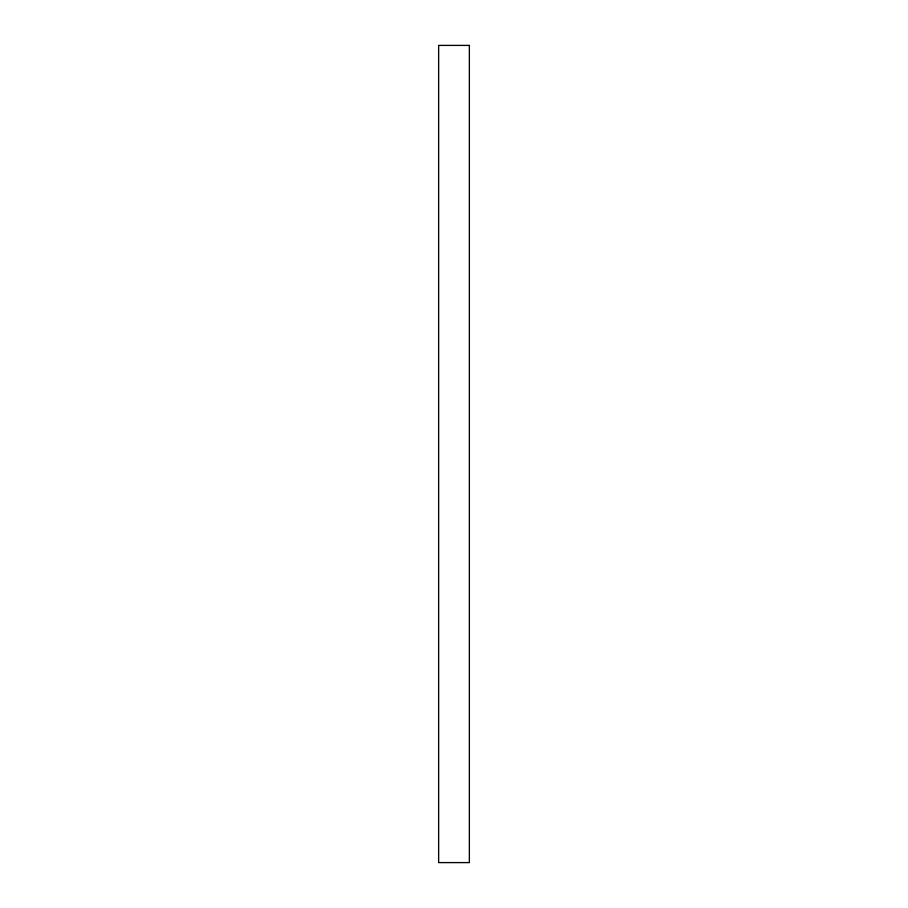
<?xml version="1.0" encoding="UTF-8"?>
<svg xmlns="http://www.w3.org/2000/svg" width="908" height="908" viewBox="0 0 908 908"><rect width="100%" height="100%" fill="white"/><g stroke="black" fill="none" stroke-linecap="round" stroke-linejoin="round"><path stroke-width="1.36" d="M469.357 45.4L438.643 45.4L438.643 862.6L469.357 862.6L469.357 45.4"/></g></svg>
